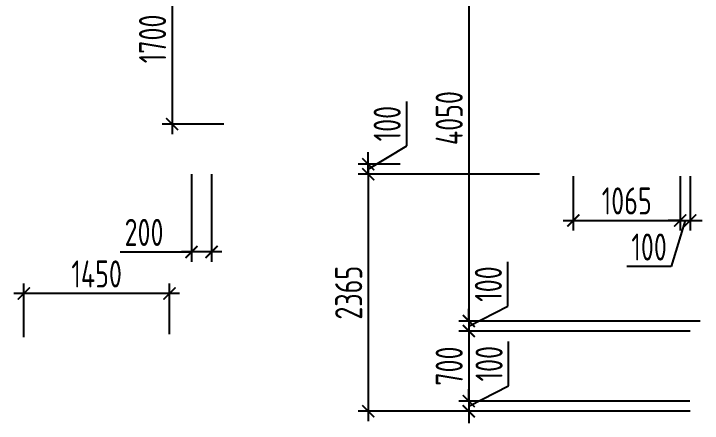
# Model space of a CAD drawing. Header units: millimetres. Extents: x -350007 to 536090, y -888 to 198380.
# Drawn here: x -67268 to -60405, y 91816 to 95902 of the extents above; entities that cross this region are included whole.
import ezdxf

# ---------------------------------------------------------------- set-up
doc = ezdxf.new("R2010")
doc.units = ezdxf.units.MM
doc.layers.add('АР_Размеры нов.', color=15, linetype='Continuous', lineweight=0)
doc.styles.add('ISOCPEUR', font='isocpeur.ttf', dxfattribs={"width": 0.7})
doc.dimstyles.new('R_100', dxfattribs={"dimtxt": 270, "dimasz": 120, "dimexe": 100, "dimexo": 0, "dimgap": 60, "dimtad": 1, "dimdec": 0, "dimrnd": 5, "dimzin": 0, "dimdsep": 46, "dimtxsty": 'ISOCPEUR', "dimblk": 'ARCHTICK', "dimcen": 0, "dimdle": 100, "dimclrd": 256, "dimclre": 256, "dimclrt": 256, "dimadec": 0, "dimazin": 0, "dimtfac": 2, "dimtdec": 0, "dimtofl": 0, "dimtmove": 1, "dimatfit": 3, "dimfxl": 1, "dimtvp": 3, "dimtolj": 1, "dimtzin": 0, "dimarcsym": 0})

# ---------------------------------------------------------------- blocks, each defined once
blk = doc.blocks.new('_ArchTick')
at = {"color": 0, "linetype": 'ByBlock', "const_width": 0.15}
blk.add_lwpolyline([(-0.5, -0.5), (0.5, 0.5)], dxfattribs=at)
blk = doc.blocks.new('*D2595')
at = {"layer": 'Defpoints', "color": 0, "ltscale": 100, "transparency": 16777216}
for p in [(-61690.4, 94280.8), (-60625.4, 94280.5), (-60625.4, 93839)]:
    blk.add_point(p, dxfattribs=at)
at = {"layer": 'АР_Размеры нов.', "lineweight": -2, "ltscale": 100, "transparency": 16777216}
for p, q in [((-61690.4, 94280.8), (-61690.4, 93739)), ((-60625.4, 94280.5), (-60625.4, 93739)), ((-61790.4, 93839), (-60525.4, 93839))]:
    blk.add_line(p, q, dxfattribs=at)
at = {"layer": 'АР_Размеры нов.', "lineweight": -2, "ltscale": 100, "transparency": 16777216, "xscale": 120, "yscale": 120, "zscale": 120, "rotation": 180}
blk.add_blockref('_ArchTick', (-61690.4, 93839), dxfattribs=at)
at = {"layer": 'АР_Размеры нов.', "lineweight": -2, "ltscale": 100, "transparency": 16777216, "xscale": 120, "yscale": 120, "zscale": 120}
blk.add_blockref('_ArchTick', (-60625.4, 93839), dxfattribs=at)
at = {"layer": 'АР_Размеры нов.', "ltscale": 100, "transparency": 16777216, "insert": (-61157.9, 94034), "char_height": 270, "attachment_point": 5, "style": 'ISOCPEUR'}
blk.add_mtext('\\A1;1065', dxfattribs=at)
blk = doc.blocks.new('*D2597')
at = {"layer": 'Defpoints', "color": 0, "ltscale": 100, "transparency": 16777216}
for p in [(-65395.8, 96500.7), (-65689.6, 94800.7), (-65175.8, 94800.7)]:
    blk.add_point(p, dxfattribs=at)
at = {"layer": 'АР_Размеры нов.', "lineweight": -2, "ltscale": 100, "transparency": 16777216}
for p, q in [((-65689.6, 96600.7), (-65689.6, 94700.7)), ((-65395.8, 96500.7), (-65789.6, 96500.7)), ((-65175.8, 94800.7), (-65789.6, 94800.7))]:
    blk.add_line(p, q, dxfattribs=at)
at = {"layer": 'АР_Размеры нов.', "lineweight": -2, "ltscale": 100, "transparency": 16777216, "xscale": 120, "yscale": 120, "zscale": 120}
for p, rotation in [((-65689.6, 96500.7), 90), ((-65689.6, 94800.7), 270)]:
    blk.add_blockref('_ArchTick', p, dxfattribs=dict(at, rotation=rotation))
at = {"layer": 'АР_Размеры нов.', "ltscale": 100, "transparency": 16777216, "insert": (-65884.6, 95650.7), "char_height": 270, "attachment_point": 5, "rotation": 90, "style": 'ISOCPEUR'}
blk.add_mtext('\\A1;1700', dxfattribs=at)
blk = doc.blocks.new('*D2900')
at = {"layer": 'Defpoints', "color": 0, "ltscale": 100, "transparency": 16777216}
for p in [(-67168.3, 93110.4), (-67168.3, 92674.6), (-65715.9, 92705.7)]:
    blk.add_point(p, dxfattribs=at)
at = {"layer": 'АР_Размеры нов.', "lineweight": -2, "ltscale": 100, "transparency": 16777216}
for p, q in [((-67168.3, 92674.6), (-67168.3, 93210.4)), ((-65715.9, 92705.7), (-65715.9, 93210.4)), ((-65615.9, 93110.4), (-67268.3, 93110.4))]:
    blk.add_line(p, q, dxfattribs=at)
at = {"layer": 'АР_Размеры нов.', "lineweight": -2, "ltscale": 100, "transparency": 16777216, "xscale": 120, "yscale": 120, "zscale": 120, "rotation": 180}
blk.add_blockref('_ArchTick', (-67168.3, 93110.4), dxfattribs=at)
at = {"layer": 'АР_Размеры нов.', "lineweight": -2, "ltscale": 100, "transparency": 16777216, "xscale": 120, "yscale": 120, "zscale": 120}
blk.add_blockref('_ArchTick', (-65715.9, 93110.4), dxfattribs=at)
at = {"layer": 'АР_Размеры нов.', "ltscale": 100, "transparency": 16777216, "insert": (-66442.1, 93305.4), "char_height": 270, "attachment_point": 5, "style": 'ISOCPEUR'}
blk.add_mtext('\\A1;1450', dxfattribs=at)
blk = doc.blocks.new('*D2276')
at = {"layer": 'Defpoints', "color": 0, "ltscale": 500, "transparency": 16777216}
for p in [(-60625.4, 94280.5), (-60525.2, 94280.7), (-60525.2, 93839)]:
    blk.add_point(p, dxfattribs=at)
at = {"layer": 'АР_Размеры нов.', "lineweight": -2, "ltscale": 500, "transparency": 16777216}
for p, q in [((-60625.4, 94280.5), (-60625.4, 93739)), ((-60525.2, 94280.7), (-60525.2, 93739)), ((-60625.4, 93839), (-60745.4, 93839)), ((-60575.3, 93839), (-60714.2, 93379)), ((-60625.4, 93839), (-60525.2, 93839)), ((-60525.2, 93839), (-60405.2, 93839)), ((-60714.2, 93379), (-61155.5, 93379))]:
    blk.add_line(p, q, dxfattribs=at)
at = {"layer": 'АР_Размеры нов.', "lineweight": -2, "ltscale": 500, "transparency": 16777216, "xscale": 120, "yscale": 120, "zscale": 120}
blk.add_blockref('_ArchTick', (-60625.4, 93839), dxfattribs=at)
at = {"layer": 'АР_Размеры нов.', "lineweight": -2, "ltscale": 500, "transparency": 16777216, "xscale": 120, "yscale": 120, "zscale": 120, "rotation": 180}
blk.add_blockref('_ArchTick', (-60525.2, 93839), dxfattribs=at)
at = {"layer": 'АР_Размеры нов.', "lineweight": 13, "ltscale": 500, "transparency": 16777216, "insert": (-60934.8, 93574), "char_height": 270, "attachment_point": 5, "style": 'ISOCPEUR'}
blk.add_mtext('\\A1;100', dxfattribs=at)
blk = doc.blocks.new('*D3485')
at = {"layer": 'Defpoints', "color": 0, "transparency": 16777216}
for p in [(-60425.2, 96885.7), (-62732.3, 92835.7), (-60425.1, 92835.7)]:
    blk.add_point(p, dxfattribs=at)
at = {"layer": 'АР_Размеры нов.', "lineweight": -2, "transparency": 16777216}
for p, q in [((-62732.3, 96985.7), (-62732.3, 92735.7)), ((-60425.2, 96885.7), (-62832.3, 96885.7)), ((-60425.1, 92835.7), (-62832.3, 92835.7))]:
    blk.add_line(p, q, dxfattribs=at)
at = {"layer": 'АР_Размеры нов.', "lineweight": -2, "transparency": 16777216, "xscale": 120, "yscale": 120, "zscale": 120}
for p, rotation in [((-62732.3, 96885.7), 90), ((-62732.3, 92835.7), 270)]:
    blk.add_blockref('_ArchTick', p, dxfattribs=dict(at, rotation=rotation))
at = {"layer": 'АР_Размеры нов.', "transparency": 16777216, "insert": (-62927.3, 94860.7), "char_height": 270, "attachment_point": 5, "rotation": 90, "style": 'ISOCPEUR'}
blk.add_mtext('\\A1;4050', dxfattribs=at)
blk = doc.blocks.new('*D4146')
at = {"layer": 'Defpoints', "color": 0, "transparency": 16777216}
for p in [(-60425.1, 92835.7), (-62732.3, 92735.6), (-60525.2, 92735.6)]:
    blk.add_point(p, dxfattribs=at)
at = {"layer": 'АР_Размеры нов.', "lineweight": -2, "transparency": 16777216}
for p, q in [((-62342.2, 92984), (-62342.2, 93425.3)), ((-62732.3, 92785.7), (-62342.2, 92984)), ((-62732.3, 92835.7), (-62732.3, 92955.7)), ((-60425.1, 92835.7), (-62832.3, 92835.7)), ((-62732.3, 92835.7), (-62732.3, 92735.6)), ((-60525.2, 92735.6), (-62832.3, 92735.6)), ((-62732.3, 92735.6), (-62732.3, 92615.6))]:
    blk.add_line(p, q, dxfattribs=at)
at = {"layer": 'АР_Размеры нов.', "lineweight": -2, "transparency": 16777216, "xscale": 120, "yscale": 120, "zscale": 120}
for p, rotation in [((-62732.3, 92835.7), 270), ((-62732.3, 92735.6), 90)]:
    blk.add_blockref('_ArchTick', p, dxfattribs=dict(at, rotation=rotation))
at = {"layer": 'АР_Размеры нов.', "transparency": 16777216, "insert": (-62537.2, 93204.7), "char_height": 270, "attachment_point": 5, "rotation": 90, "style": 'ISOCPEUR'}
blk.add_mtext('\\A1;100', dxfattribs=at)
blk = doc.blocks.new('*D4147')
at = {"layer": 'Defpoints', "color": 0, "transparency": 16777216}
for p in [(-60525.2, 92735.6), (-62732.3, 92035.9), (-60527.2, 92035.9)]:
    blk.add_point(p, dxfattribs=at)
at = {"layer": 'АР_Размеры нов.', "lineweight": -2, "transparency": 16777216}
for p, q in [((-62732.3, 92835.6), (-62732.3, 91935.9)), ((-60525.2, 92735.6), (-62832.3, 92735.6)), ((-60527.2, 92035.9), (-62832.3, 92035.9))]:
    blk.add_line(p, q, dxfattribs=at)
at = {"layer": 'АР_Размеры нов.', "lineweight": -2, "transparency": 16777216, "xscale": 120, "yscale": 120, "zscale": 120}
for p, rotation in [((-62732.3, 92735.6), 90), ((-62732.3, 92035.9), 270)]:
    blk.add_blockref('_ArchTick', p, dxfattribs=dict(at, rotation=rotation))
at = {"layer": 'АР_Размеры нов.', "transparency": 16777216, "insert": (-62927.3, 92385.8), "char_height": 270, "attachment_point": 5, "rotation": 90, "style": 'ISOCPEUR'}
blk.add_mtext('\\A1;700', dxfattribs=at)
blk = doc.blocks.new('*D4148')
at = {"layer": 'Defpoints', "color": 0, "transparency": 16777216}
for p in [(-60527.2, 92035.9), (-62732.3, 91935.7), (-60525.2, 91935.7)]:
    blk.add_point(p, dxfattribs=at)
at = {"layer": 'АР_Размеры нов.', "lineweight": -2, "transparency": 16777216}
for p, q in [((-62335, 92189.2), (-62335, 92630.5)), ((-62732.3, 91985.8), (-62335, 92189.2)), ((-62732.3, 92035.9), (-62732.3, 92155.9)), ((-60527.2, 92035.9), (-62832.3, 92035.9)), ((-62732.3, 92035.9), (-62732.3, 91935.7)), ((-60525.2, 91935.7), (-62832.3, 91935.7)), ((-62732.3, 91935.7), (-62732.3, 91815.7))]:
    blk.add_line(p, q, dxfattribs=at)
at = {"layer": 'АР_Размеры нов.', "lineweight": -2, "transparency": 16777216, "xscale": 120, "yscale": 120, "zscale": 120}
for p, rotation in [((-62732.3, 92035.9), 270), ((-62732.3, 91935.7), 90)]:
    blk.add_blockref('_ArchTick', p, dxfattribs=dict(at, rotation=rotation))
at = {"layer": 'АР_Размеры нов.', "transparency": 16777216, "insert": (-62530, 92409.9), "char_height": 270, "attachment_point": 5, "rotation": 90, "style": 'ISOCPEUR'}
blk.add_mtext('\\A1;100', dxfattribs=at)
blk = doc.blocks.new('*D4149')
at = {"layer": 'Defpoints', "color": 0, "transparency": 16777216}
for p in [(-62026.6, 94300.8), (-63734.7, 91935.7), (-61934.9, 91935.7)]:
    blk.add_point(p, dxfattribs=at)
at = {"layer": 'АР_Размеры нов.', "lineweight": -2, "transparency": 16777216}
for p, q in [((-63734.7, 94400.8), (-63734.7, 91835.7)), ((-62026.6, 94300.8), (-63834.7, 94300.8)), ((-61934.9, 91935.7), (-63834.7, 91935.7))]:
    blk.add_line(p, q, dxfattribs=at)
at = {"layer": 'АР_Размеры нов.', "lineweight": -2, "transparency": 16777216, "xscale": 120, "yscale": 120, "zscale": 120}
for p, rotation in [((-63734.7, 94300.8), 90), ((-63734.7, 91935.7), 270)]:
    blk.add_blockref('_ArchTick', p, dxfattribs=dict(at, rotation=rotation))
at = {"layer": 'АР_Размеры нов.', "transparency": 16777216, "insert": (-63929.7, 93118.2), "char_height": 270, "attachment_point": 5, "rotation": 90, "style": 'ISOCPEUR'}
blk.add_mtext('\\A1;2365', dxfattribs=at)
blk = doc.blocks.new('*D4154')
at = {"layer": 'Defpoints', "color": 0, "transparency": 16777216}
for p in [(-63734.7, 94400.7), (-63415.5, 94400.7), (-63436.5, 94300.8)]:
    blk.add_point(p, dxfattribs=at)
at = {"layer": 'АР_Размеры нов.', "lineweight": -2, "transparency": 16777216}
for p, q in [((-63350.7, 94584.9), (-63350.7, 95026.2)), ((-63734.7, 94350.7), (-63350.7, 94584.9)), ((-63734.7, 94400.7), (-63734.7, 94520.7)), ((-63415.5, 94400.7), (-63834.7, 94400.7)), ((-63734.7, 94300.8), (-63734.7, 94400.7)), ((-63436.5, 94300.8), (-63834.7, 94300.8)), ((-63734.7, 94300.8), (-63734.7, 94180.8))]:
    blk.add_line(p, q, dxfattribs=at)
at = {"layer": 'АР_Размеры нов.', "lineweight": -2, "transparency": 16777216, "xscale": 120, "yscale": 120, "zscale": 120}
for p, rotation in [((-63734.7, 94400.7), 270), ((-63734.7, 94300.8), 90)]:
    blk.add_blockref('_ArchTick', p, dxfattribs=dict(at, rotation=rotation))
at = {"layer": 'АР_Размеры нов.', "transparency": 16777216, "insert": (-63545.7, 94805.5), "char_height": 270, "attachment_point": 5, "rotation": 90, "style": 'ISOCPEUR'}
blk.add_mtext('\\A1;100', dxfattribs=at)
blk = doc.blocks.new('*D4155')
at = {"layer": 'Defpoints', "color": 0, "transparency": 16777216}
for p in [(-65495.8, 94300.7), (-65295.8, 94300.7), (-65495.8, 93524.9)]:
    blk.add_point(p, dxfattribs=at)
at = {"layer": 'АР_Размеры нов.', "lineweight": -2, "transparency": 16777216}
for p, q in [((-65495.8, 94300.7), (-65495.8, 93424.9)), ((-65295.8, 94300.7), (-65295.8, 93424.9)), ((-66209.3, 93524.9), (-65495.8, 93524.9)), ((-65195.8, 93524.9), (-65595.8, 93524.9))]:
    blk.add_line(p, q, dxfattribs=at)
at = {"layer": 'АР_Размеры нов.', "lineweight": -2, "transparency": 16777216, "xscale": 120, "yscale": 120, "zscale": 120, "rotation": 180}
blk.add_blockref('_ArchTick', (-65495.8, 93524.9), dxfattribs=at)
at = {"layer": 'АР_Размеры нов.', "lineweight": -2, "transparency": 16777216, "xscale": 120, "yscale": 120, "zscale": 120}
blk.add_blockref('_ArchTick', (-65295.8, 93524.9), dxfattribs=at)
at = {"layer": 'АР_Размеры нов.', "transparency": 16777216, "insert": (-65969.7, 93719.9), "char_height": 270, "attachment_point": 5, "style": 'ISOCPEUR'}
blk.add_mtext('\\A1;200', dxfattribs=at)

msp = doc.modelspace()

# ---------------------------------------------------------------- dimensions: what is measured, and where the dimension line sits
at = {"layer": 'АР_Размеры нов.'}
for base, p1, p2, picture, middle in [((-62732.3, 92835.7), (-60425.2, 96885.7), (-60425.1, 92835.7), '*D3485', (-62927.3, 94860.7)), ((-63734.7, 91935.7), (-62026.6, 94300.8), (-61934.9, 91935.7), '*D4149', (-63929.7, 93118.2)), ((-62732.3, 92035.9), (-60525.2, 92735.6), (-60527.2, 92035.9), '*D4147', (-62927.3, 92385.8))]:
    dim = msp.add_linear_dim(base=base, p1=p1, p2=p2, angle=90, dimstyle='R_100', override={"dimpost": '\\X'}, dxfattribs=at)
    dim.commit()
    dim.dimension.update_dxf_attribs({"geometry": picture, "text_midpoint": middle})
at = {"layer": 'АР_Размеры нов.', "ltscale": 100}
dim = msp.add_linear_dim(base=(-65689.6, 94800.7), p1=(-65395.8, 96500.7), p2=(-65175.8, 94800.7), angle=90, dimstyle='R_100', override={"dimpost": '\\X', "dimfxl": 2.5, "dimarcsym": 2}, dxfattribs=at)
dim.commit()
dim.dimension.update_dxf_attribs({"geometry": '*D2597', "text_midpoint": (-65884.6, 95650.7)})
at = {"layer": 'АР_Размеры нов.'}
for base, p1, p2, picture, middle in [((-63734.7, 94400.7), (-63436.5, 94300.8), (-63415.5, 94400.7), '*D4154', (-63350.7, 94644.9)), ((-62732.3, 92735.6), (-60425.1, 92835.7), (-60525.2, 92735.6), '*D4146', (-62342.2, 93044)), ((-62732.3, 91935.7), (-60527.2, 92035.9), (-60525.2, 91935.7), '*D4148', (-62335, 92249.2))]:
    dim = msp.add_linear_dim(base=base, p1=p1, p2=p2, angle=90, dimstyle='R_100', override={"dimpost": '\\X'}, dxfattribs=at)
    dim.commit()
    dim.dimension.update_dxf_attribs({"geometry": picture, "text_midpoint": middle, "dimtype": 160})
dim = msp.add_linear_dim(base=(-65495.8, 93524.9), p1=(-65295.8, 94300.7), p2=(-65495.8, 94300.7), dimstyle='R_100', override={"dimpost": '\\X'}, dxfattribs=at)
dim.commit()
dim.dimension.update_dxf_attribs({"geometry": '*D4155', "text_midpoint": (-65969.7, 93635.9), "dimtype": 160})
at = {"layer": 'АР_Размеры нов.', "ltscale": 100}
for base, p1, p2, picture, middle in [((-60625.4, 93839), (-61690.4, 94280.8), (-60625.4, 94280.5), '*D2595', (-61157.9, 94034)), ((-67168.3, 93110.4), (-65715.9, 92705.7), (-67168.3, 92674.6), '*D2900', (-66442.1, 93305.4))]:
    dim = msp.add_linear_dim(base=base, p1=p1, p2=p2, dimstyle='R_100', override={"dimpost": '\\X', "dimfxl": 2.5, "dimarcsym": 2}, dxfattribs=at)
    dim.commit()
    dim.dimension.update_dxf_attribs({"geometry": picture, "text_midpoint": middle})
at = {"layer": 'АР_Размеры нов.', "lineweight": 13, "ltscale": 500}
dim = msp.add_linear_dim(base=(-60525.2, 93839), p1=(-60625.4, 94280.5), p2=(-60525.2, 94280.7), dimstyle='R_100', override={"dimpost": '\\X', "dimfxl": 2.5, "dimarcsym": 2}, dxfattribs=at)
dim.commit()
dim.dimension.update_dxf_attribs({"geometry": '*D2276', "text_midpoint": (-60774.2, 93379), "dimtype": 160})

doc.saveas('drawing.dxf')
